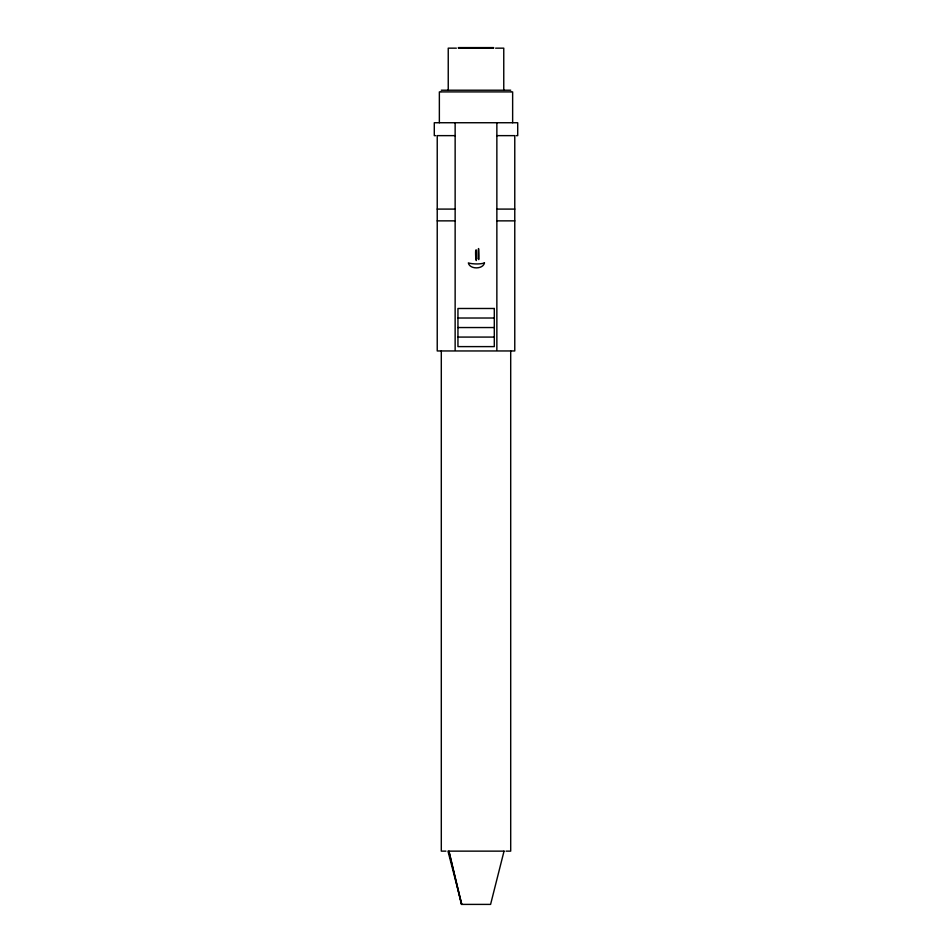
<?xml version="1.0" encoding="UTF-8"?>
<svg xmlns="http://www.w3.org/2000/svg" width="952" height="952" viewBox="0 0 952 952"><rect width="100%" height="100%" fill="white"/><g stroke="black" fill="none" stroke-linecap="round" stroke-linejoin="round"><path stroke-width="1.43" d="M458.364 47.6L493.636 47.6M456.365 48.159L448.237 48.159L448.237 90.214M458.364 48.159L493.636 48.159M495.635 48.159L503.763 48.159L503.763 90.214M441.3 90.214L510.7 90.214M440.609 91.904L439.36 91.904L439.36 122.737M441.3 91.904L510.7 91.904M511.391 91.904L512.64 91.904L512.64 122.737M435.707 135.636L434.29 135.636L434.29 122.737L517.709 122.737L517.709 135.636L516.293 135.636M455.27 135.636L437.23 135.636L437.23 350.955L514.77 350.955L514.77 135.636L496.73 135.636M437.23 209.095L455.27 209.095M496.73 209.095L514.77 209.095M437.23 220.864L455.27 220.864M496.73 220.864L514.77 220.864M457.948 318.016L494.302 318.016M457.948 327.548L494.302 327.548M457.948 337.079L494.302 337.079M445.952 851.136L441.3 851.136L441.3 350.955M506.047 851.136L510.7 851.136L510.7 350.955M496.861 122.737L496.861 349.836M455.139 122.737L455.139 349.836M476.416 250.459C476.857 275.461 474.382 245.616 476.416 250.459M478.32 258.325C479.856 266.37 478.154 232.681 478.32 258.325M484.461 262.871C483.152 269.535 469.622 269.547 468.336 262.883C471.645 264.144 481.093 264.466 484.461 262.871M504.036 851.136L490.589 904.4L461.399 904.4L448.916 851.136L461.744 904.4L447.964 851.136L504.036 851.136M494.302 308.484L457.948 308.484L457.948 346.611L494.302 346.611L494.302 308.484"/></g></svg>
